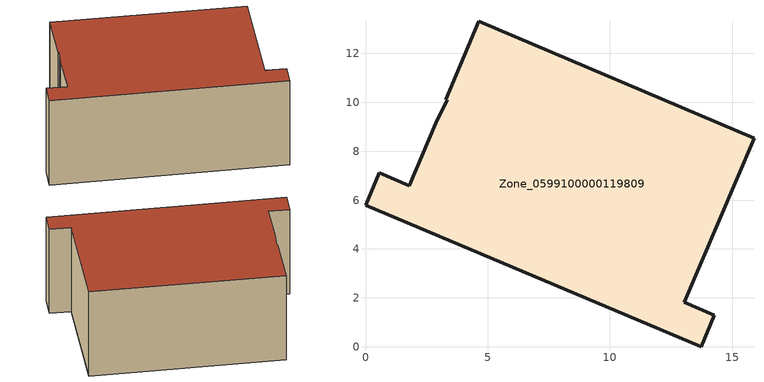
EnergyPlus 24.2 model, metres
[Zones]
Zone_0599100000119809
 floor ground (C_G): 13.73,0 0,5.8 0.56,7.12 1.79,6.6 2.87,9.14 3.34,10.11 3.28,10.11 4.64,13.32 15.89,8.54 13.03,1.82 14.27,1.29 z0
 wall outside (C_F): 1.79,6.6 0.56,7.12 0,5.8 13.73,0 14.27,1.29 13.03,1.82 15.89,8.54 4.64,13.32 3.28,10.11 3.34,10.11 2.87,9.14 1.79,6.6 z0:6.14
 roof outside (C_R): 3.34,10.11 2.87,9.14 1.79,6.6 0.56,7.12 0,5.8 13.73,0 14.27,1.29 13.03,1.82 15.89,8.54 4.64,13.32 3.28,10.11 z6.14
[BUILDING]
Pand.0599100000119809: North Axis=0; Terrain=City; Loads Convergence Tolerance Value=0.04; Temperature Convergence Tolerance Value=0.4; Solar Distribution=FullExterior; Maximum Number of Warmup Days=25; Minimum Number of Warmup Days=1
[Site:Location]
Rotterdam.The.Hague.AP_ZH_NLD Design_Conditions: Latitude=51.96; Longitude=4.45; Time Zone=1; Elevation=-4.5
[SITE:GROUNDTEMPERATURE:BUILDINGSURFACE]
18, 18, 18, 18, 18, 18, 18, 18, 18, 18, 18, 18
[MATERIAL] Thermal Absorptance=0.9; Solar Absorptance=0.7; Visible Absorptance=0.7
Name | Roughness | Thickness | Conductivity | Density | Specific Heat
G.TI.1992-2005 | MediumSmooth | 0.15 | 0.06 | 540 | 1210
F.TI.1992-2005 | Rough | 0.3 | 0.12 | 1920 | 840
R.TI.1992-2005 | MediumRough | 0.2 | 0.08 | 1500 | 1000
[CONSTRUCTION]
C_G: G.TI.1992-2005
C_F: F.TI.1992-2005
C_R: R.TI.1992-2005
[ZONE]
Zone_0599100000119809: Type=1; Multiplier=1; Ceiling Height=Autocalculate; Volume=Autocalculate; Floor Area=autocalculate; Part of Total Floor Area=Yes
[ZONEINFILTRATION:DESIGNFLOWRATE]
Infil_Zone_0599100000119809: Zone or ZoneList or Space or SpaceList=Zone_0599100000119809; Schedule=AlwaysOn; Design Flow Rate Calculation Method=Flow/Area; Flow Rate per Floor Area=0.0015; Constant Term Coefficient=1; Temperature Term Coefficient=0; Velocity Term Coefficient=0; Velocity Squared Term Coefficient=0
[HVACTEMPLATE:ZONE:IDEALLOADSAIRSYSTEM]
Zone_0599100000119809: Maximum Heating Supply Air Temperature=50; Minimum Cooling Supply Air Temperature=13; Maximum Heating Supply Air Humidity Ratio=0.0156; Minimum Cooling Supply Air Humidity Ratio=0.0077; Heating Limit=NoLimit; Cooling Limit=NoLimit; Dehumidification Control Type=ConstantSensibleHeatRatio; Cooling Sensible Heat Ratio=0.7; Dehumidification Setpoint=60; Humidification Control Type=None; Humidification Setpoint=30; Outdoor Air Method=None; Outdoor Air Flow Rate per Person=0.00944; Outdoor Air Flow Rate per Zone Floor Area=0; Outdoor Air Flow Rate per Zone=0; Demand Controlled Ventilation Type=None; Outdoor Air Economizer Type=NoEconomizer; Heat Recovery Type=None; Sensible Heat Recovery Effectiveness=0.7; Latent Heat Recovery Effectiveness=0.65
[ZONECONTROL:THERMOSTAT]
ThermostatControl_Zone_0599100000119809: Zone or ZoneList=Zone_0599100000119809; Control Type Schedule=DualSetpointControlType; Control 1=Thermostat_Zone_0599100000119809; Temperature Difference Between Cutout And Setpoint=0
[THERMOSTATSETPOINT:DUALSETPOINT]
Thermostat_Zone_0599100000119809: Heating Setpoint Temperature Schedule=HeatingSetpoint_Zone_0599100000119809; Cooling Setpoint Temperature Schedule=CoolingSetpoint_Zone_0599100000119809
[SCHEDULE:COMPACT]
HeatingSetpoint_Zone_0599100000119809: Through: 12/31, For: AllDays, Until: 24:00, 21
CoolingSetpoint_Zone_0599100000119809: Through: 12/31, For: AllDays, Until: 24:00, 24
DualSetpointControlType: Through: 12/31, For: AllDays, Until: 24:00, 4
AlwaysOn: Through: 12/31, For: AllDays, Until: 24:00, 1
